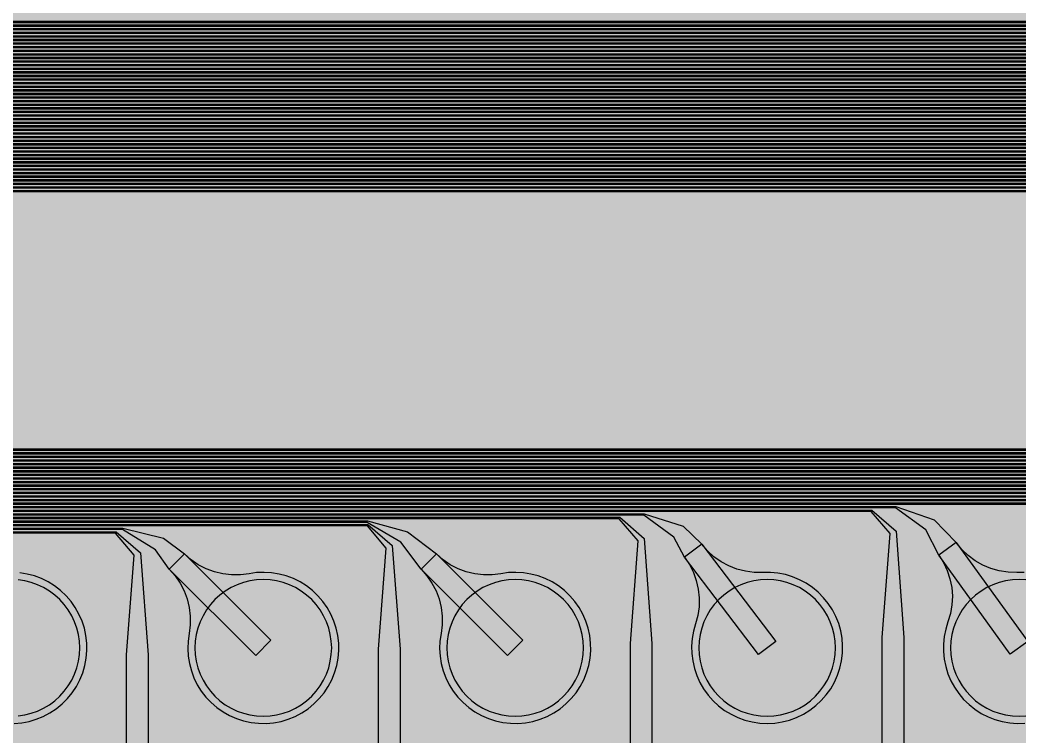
# Model space of a CAD drawing. Header units: metres. Extents: x -7240 to 10960, y -29667 to 1823.
# Drawn here: x -4015 to -2627, y -20165 to -19170 of the extents above; entities that cross this region are included whole.
import ezdxf

# ---------------------------------------------------------------- set-up
doc = ezdxf.new("R2010")
doc.units = ezdxf.units.M
for name, color, linetype in [('Metal1', 4, 'CONTINUOUS'), ('Polyimide', 7, 'CONTINUOUS'), ('Polyimide_Negative', 5, 'CONTINUOUS')]:
    doc.layers.add(name, color=color, linetype=linetype)

msp = doc.modelspace()

# ---------------------------------------------------------------- hatches: boundary and pattern name
at = {"layer": 'Polyimide'}
msp.add_hatch(color=7, dxfattribs=at).paths.add_polyline_path([(4088.5, -11806.9), (4098.7, -11851.2), (4115.6, -11893.5), (4138.6, -11932.7), (4167.4, -11968), (4201.1, -11998.5), (4239, -12023.6), (4280.3, -12042.7), (4349.2, -12073.7), (4413.2, -12113.8), (4471.3, -12162), (4522.3, -12217.7), (4565.4, -12279.7), (4599.7, -12346.9), (4624.7, -12418.2), (4639.9, -12492.2), (4645, -12567.5), (4639.9, -12642.8), (4624.7, -12716.8), (4599.7, -12788.1), (4565.4, -12855.3), (4522.3, -12917.3), (4471.3, -12973), (4413.2, -13021.2), (4349.2, -13061.3), (4280.3, -13092.3), (4239, -13111.4), (4201.1, -13136.5), (4167.4, -13167), (4138.6, -13202.3), (4115.6, -13241.5), (4098.7, -13283.8), (4088.5, -13328.1), (4085, -13373.5), (4085, -13567.5), (4099.4, -13861.6), (4142.6, -14152.8), (4214.2, -14438.4), (4313.4, -14715.5), (4439.2, -14981.7), (4590.6, -15234.2), (4766, -15470.7), (4963.7, -15688.8), (5181.8, -15886.5), (5418.3, -16061.9), (5670.8, -16213.3), (5936.9, -16339.1), (6214.1, -16438.3), (6499.7, -16509.9), (6790.9, -16553.1), (7085, -16567.5), (9960.4, -16567.5), (10038.8, -16571.4), (10116.4, -16582.9), (10192.6, -16601.9), (10266.5, -16628.4), (10337.5, -16662), (10404.8, -16702.3), (10467.9, -16749.1), (10526.1, -16801.8), (10578.8, -16860), (10625.6, -16923), (10665.9, -16990.4), (10699.5, -17061.4), (10725.9, -17135.3), (10745, -17211.4), (10756.5, -17289.1), (10760.4, -17367.5), (10760.4, -21957.3), (10721.6, -22012.9), (10686, -22070.6), (10653.6, -22130.1), (10624.5, -22191.4), (10598.9, -22254.2), (10576.8, -22318.2), (10558.3, -22383.5), (10543.4, -22449.6), (10532.2, -22516.5), (10524.7, -22583.8), (10521, -22651.5), (10521, -22719.3), (10524.7, -22787), (10532.2, -22854.4), (10543.4, -22921.2), (10558.3, -22987.4), (10576.8, -23052.6), (10598.9, -23116.7), (10624.5, -23179.5), (10653.6, -23240.7), (10686, -23300.3), (10721.6, -23357.9), (10760.4, -23413.5), (10760.4, -28667.5), (10756.5, -28745.9), (10745, -28823.6), (10725.9, -28899.7), (10699.5, -28973.6), (10665.9, -29044.6), (10625.6, -29112), (10578.8, -29175), (10526.1, -29233.2), (10467.9, -29285.9), (10404.8, -29332.7), (10337.5, -29373), (10266.5, -29406.6), (10192.6, -29433.1), (10116.4, -29452.1), (10038.8, -29463.6), (9960.4, -29467.5), (-6239.6, -29467.5), (-6318, -29463.6), (-6395.7, -29452.1), (-6471.9, -29433.1), (-6545.8, -29406.6), (-6616.7, -29373), (-6684.1, -29332.7), (-6747.1, -29285.9), (-6805.3, -29233.2), (-6858, -29175), (-6904.8, -29112), (-6945.2, -29044.6), (-6978.7, -28973.6), (-7005.2, -28899.7), (-7024.3, -28823.6), (-7035.8, -28745.9), (-7039.6, -28667.5), (-7039.6, -23426.3), (-6999.4, -23370.1), (-6962.3, -23311.6), (-6928.7, -23251.2), (-6898.5, -23189), (-6871.8, -23125.1), (-6848.8, -23059.9), (-6829.5, -22993.4), (-6814, -22926), (-6802.4, -22857.8), (-6794.6, -22789.1), (-6790.7, -22720), (-6790.7, -22650.8), (-6794.6, -22581.8), (-6802.4, -22513), (-6814, -22444.8), (-6829.5, -22377.4), (-6848.8, -22311), (-6871.8, -22245.7), (-6898.5, -22181.9), (-6928.7, -22119.7), (-6962.3, -22059.2), (-6999.4, -22000.8), (-7039.6, -21944.5), (-7039.6, -17367.5), (-7035.8, -17289.1), (-7024.3, -17211.4), (-7005.2, -17135.3), (-6978.7, -17061.4), (-6945.2, -16990.4), (-6904.8, -16923), (-6858, -16860), (-6805.3, -16801.8), (-6747.1, -16749.1), (-6684.1, -16702.3), (-6616.7, -16662), (-6545.8, -16628.4), (-6471.9, -16601.9), (-6395.7, -16582.9), (-6318, -16571.4), (-6239.6, -16567.5), (-3334, -16567.5), (-3039.9, -16553.1), (-2748.7, -16509.9), (-2463.1, -16438.3), (-2185.9, -16339.1), (-1919.8, -16213.3), (-1667.3, -16061.9), (-1430.8, -15886.5), (-1212.7, -15688.8), (-1015, -15470.7), (-839.6, -15234.2), (-688.2, -14981.7), (-562.4, -14715.5), (-463.2, -14438.4), (-391.6, -14152.8), (-348.4, -13861.6), (-334, -13567.5), (-334, -13373.5), (-337.5, -13328.1), (-347.7, -13283.8), (-364.6, -13241.5), (-387.6, -13202.3), (-416.4, -13167), (-450.1, -13136.5), (-488, -13111.4), (-529.3, -13092.3), (-529.3, -13092.3), (-598.2, -13061.3), (-662.2, -13021.2), (-720.3, -12973), (-771.3, -12917.3), (-814.4, -12855.3), (-848.7, -12788.1), (-873.7, -12716.8), (-888.9, -12642.8), (-894, -12567.5), (-888.9, -12492.2), (-873.7, -12418.2), (-848.7, -12346.9), (-814.4, -12279.7), (-771.3, -12217.7), (-720.3, -12162), (-662.2, -12113.8), (-598.2, -12073.7), (-529.3, -12042.7), (-488, -12023.6), (-450.1, -11998.5), (-416.4, -11968), (-387.6, -11932.7), (-364.6, -11893.5), (-347.7, -11851.2), (-337.5, -11806.9), (-334, -11761.5), (-334, -11074.3), (-337.5, -11028.9), (-347.7, -10984.6), (-364.6, -10942.4), (-387.6, -10903.1), (-416.4, -10867.8), (-450.1, -10837.3), (-488, -10812.2), (-529.3, -10793.2), (-529.3, -10793.2), (-598.2, -10762.1), (-662.2, -10722.1), (-720.3, -10673.8), (-771.3, -10618.1), (-814.4, -10556.1), (-848.7, -10488.9), (-873.7, -10417.6), (-888.9, -10343.7), (-894, -10268.3), (-888.9, -10193), (-873.7, -10119), (-848.7, -10047.8), (-814.4, -9980.5), (-771.3, -9918.5), (-720.3, -9862.9), (-662.2, -9814.6), (-598.2, -9774.6), (-529.3, -9743.5), (-488, -9724.5), (-450.1, -9699.4), (-416.4, -9668.8), (-387.6, -9633.5), (-364.6, -9594.3), (-347.7, -9552), (-337.5, -9507.7), (-334, -9462.4), (-334, -8775.1), (-337.5, -8729.8), (-347.7, -8685.5), (-364.6, -8643.2), (-387.6, -8604), (-416.4, -8568.7), (-450.1, -8538.1), (-488, -8513), (-529.3, -8494), (-529.3, -8494), (-598.2, -8462.9), (-662.2, -8422.9), (-720.3, -8374.6), (-771.3, -8319), (-814.4, -8257), (-848.7, -8189.7), (-873.7, -8118.5), (-888.9, -8044.5), (-894, -7969.2), (-888.9, -7893.8), (-873.7, -7819.9), (-848.7, -7748.6), (-814.4, -7681.4), (-771.3, -7619.4), (-720.3, -7563.7), (-662.2, -7515.4), (-598.2, -7475.4), (-529.3, -7444.3), (-529.3, -7444.3), (-488, -7425.3), (-450.1, -7400.2), (-416.4, -7369.7), (-387.6, -7334.4), (-364.6, -7295.1), (-347.7, -7252.9), (-337.5, -7208.6), (-334, -7163.2), (-334, -6476), (-337.5, -6430.6), (-347.7, -6386.3), (-364.6, -6344), (-387.6, -6304.8), (-416.4, -6269.5), (-450.1, -6239), (-488, -6213.9), (-529.3, -6194.8), (-529.3, -6194.8), (-598.2, -6163.8), (-662.2, -6123.7), (-720.3, -6075.5), (-771.3, -6019.8), (-814.4, -5957.8), (-848.7, -5890.6), (-873.7, -5819.3), (-888.9, -5745.3), (-894, -5670), (-888.9, -5594.7), (-873.7, -5520.7), (-848.7, -5449.4), (-814.4, -5382.2), (-771.3, -5320.2), (-720.3, -5264.5), (-662.2, -5216.3), (-598.2, -5176.2), (-529.3, -5145.2), (-529.3, -5145.2), (-488, -5126.1), (-450.1, -5101), (-416.4, -5070.5), (-387.6, -5035.2), (-364.6, -4996), (-347.7, -4953.7), (-337.5, -4909.4), (-334, -4864), (-334, 380), (-334, 1522.5), (-289, 1522.5), (-288.8, 1515.6), (-288.1, 1508.8), (-287, 1502), (-285.4, 1495.3), (-283.4, 1488.7), (-281, 1482.3), (-278.2, 1476.1), (-274.9, 1470), (-271.3, 1464.2), (-267.3, 1458.6), (-262.9, 1453.3), (-258.2, 1448.3), (-253.2, 1443.6), (-247.9, 1439.2), (-242.3, 1435.2), (-236.5, 1431.6), (-230.4, 1428.3), (-224.2, 1425.5), (-217.8, 1423.1), (-211.2, 1421.1), (-204.5, 1419.5), (-197.7, 1418.4), (-190.9, 1417.7), (-184, 1417.5), (-177.1, 1417.7), (-170.3, 1418.4), (-163.5, 1419.5), (-156.8, 1421.1), (-150.2, 1423.1), (-143.8, 1425.5), (-137.6, 1428.3), (-131.5, 1431.6), (-125.7, 1435.2), (-120.1, 1439.2), (-114.8, 1443.6), (-109.8, 1448.3), (-105.1, 1453.3), (-100.7, 1458.6), (-96.7, 1464.2), (-93.1, 1470), (-89.8, 1476.1), (-87, 1482.3), (-84.6, 1488.7), (-82.6, 1495.3), (-81, 1502), (-79.9, 1508.8), (-79.2, 1515.6), (-79, 1522.5), (1786, 1522.5), (3835, 1522.5), (3835.2, 1529), (3835.9, 1535.6), (3836.9, 1542), (3838.4, 1548.4), (3840.3, 1554.6), (3842.6, 1560.8), (3845.3, 1566.7), (3848.4, 1572.5), (3851.9, 1578.1), (3855.7, 1583.4), (3859.8, 1588.4), (3864.3, 1593.2), (3869.1, 1597.7), (3874.1, 1601.8), (3879.4, 1605.6), (3885, 1609.1), (3890.8, 1612.2), (3896.7, 1614.9), (3902.9, 1617.2), (3909.1, 1619.1), (3915.5, 1620.6), (3921.9, 1621.6), (3928.5, 1622.3), (3935, 1622.5), (3941.5, 1622.3), (3948.1, 1621.6), (3954.5, 1620.6), (3960.9, 1619.1), (3967.1, 1617.2), (3973.3, 1614.9), (3979.2, 1612.2), (3985, 1609.1), (3990.6, 1605.6), (3995.9, 1601.8), (4000.9, 1597.7), (4005.7, 1593.2), (4010.2, 1588.4), (4014.3, 1583.4), (4018.1, 1578.1), (4021.6, 1572.5), (4024.7, 1566.7), (4027.4, 1560.8), (4029.7, 1554.6), (4031.6, 1548.4), (4033.1, 1542), (4034.1, 1535.6), (4034.8, 1529), (4035, 1522.5), (4085, 1522.5), (4085, 380), (4085, 330), (4085, -4864), (4088.5, -4909.4), (4098.7, -4953.7), (4115.6, -4996), (4138.6, -5035.2), (4167.4, -5070.5), (4201.1, -5101), (4239, -5126.1), (4280.3, -5145.2), (4280.3, -5145.2), (4349.2, -5176.2), (4413.2, -5216.3), (4471.3, -5264.5), (4522.3, -5320.2), (4565.4, -5382.2), (4599.7, -5449.4), (4624.7, -5520.7), (4639.9, -5594.7), (4645, -5670), (4639.9, -5745.3), (4624.7, -5819.3), (4599.7, -5890.6), (4565.4, -5957.8), (4522.3, -6019.8), (4471.3, -6075.5), (4413.2, -6123.7), (4349.2, -6163.8), (4280.3, -6194.8), (4239, -6213.9), (4201.1, -6239), (4167.4, -6269.5), (4138.6, -6304.8), (4115.6, -6344), (4098.7, -6386.3), (4088.5, -6430.6), (4085, -6476), (4085, -11761.5), (4088.5, -11806.9)])

# ---------------------------------------------------------------- linework, layer by layer
at = {"layer": 'Metal1'}
for points in [[(898.9, -18191.7), (898.9, -19377.9), (868.3, -19408.5), (-6037.5, -19408.5), (-6068.1, -19377.9), (-6068.1, -16796.6)], [(-6066.1, -16797.4), (-6066.1, -19377.1), (-6036.7, -19406.5), (867.5, -19406.5), (896.9, -19377.1), (896.9, -18191.7)], [(893.9, -18191.7), (893.9, -19372.9), (863.3, -19403.5), (-6032.5, -19403.5), (-6063.1, -19372.9), (-6063.1, -16801.6)], [(-6061.1, -16802.4), (-6061.1, -19372.1), (-6031.7, -19401.5), (862.5, -19401.5), (891.9, -19372.1), (891.9, -18191.7)], [(888.9, -18191.7), (888.9, -19367.9), (858.3, -19398.5), (-6027.5, -19398.5), (-6058.1, -19367.9), (-6058.1, -16806.6)], [(-6056.1, -16807.4), (-6056.1, -19367.1), (-6026.7, -19396.5), (857.5, -19396.5), (886.9, -19367.1), (886.9, -18191.7)], [(883.9, -18191.7), (883.9, -19362.9), (853.3, -19393.5), (-6022.5, -19393.5), (-6053.1, -19362.9), (-6053.1, -16811.6)], [(-6051.1, -16812.4), (-6051.1, -19362.1), (-6021.7, -19391.5), (852.5, -19391.5), (881.9, -19362.1), (881.9, -18191.7)], [(878.9, -18191.7), (878.9, -19357.9), (848.3, -19388.5), (-6017.5, -19388.5), (-6048.1, -19357.9), (-6048.1, -16816.6)], [(-6046.1, -16817.4), (-6046.1, -19357.1), (-6016.7, -19386.5), (847.5, -19386.5), (876.9, -19357.1), (876.9, -18191.7)], [(873.9, -18191.7), (873.9, -19352.9), (843.3, -19383.5), (-6012.5, -19383.5), (-6043.1, -19352.9), (-6043.1, -16821.6)], [(-6041.1, -16822.4), (-6041.1, -19352.1), (-6011.7, -19381.5), (842.5, -19381.5), (871.9, -19352.1), (871.9, -18191.7)], [(868.9, -18191.7), (868.9, -19347.9), (838.3, -19378.5), (-6007.5, -19378.5), (-6038.1, -19347.9), (-6038.1, -16826.6)], [(-6036.1, -16827.4), (-6036.1, -19347.1), (-6006.7, -19376.5), (837.5, -19376.5), (866.9, -19347.1), (866.9, -18191.7)], [(863.9, -18191.7), (863.9, -19342.9), (833.3, -19373.5), (-6002.5, -19373.5), (-6033.1, -19342.9), (-6033.1, -16831.6)], [(-6031.1, -16832.4), (-6031.1, -19342.1), (-6001.7, -19371.5), (832.5, -19371.5), (861.9, -19342.1), (861.9, -18191.7)], [(858.9, -18191.7), (858.9, -19337.9), (828.3, -19368.5), (-5997.5, -19368.5), (-6028.1, -19337.9), (-6028.1, -16836.6)], [(-6026.1, -16837.4), (-6026.1, -19337.1), (-5996.7, -19366.5), (827.5, -19366.5), (856.9, -19337.1), (856.9, -18191.7)], [(853.9, -18191.7), (853.9, -19332.9), (823.3, -19363.5), (-5992.5, -19363.5), (-6023.1, -19332.9), (-6023.1, -16841.6)], [(-6021.1, -16842.4), (-6021.1, -19332.1), (-5991.7, -19361.5), (822.5, -19361.5), (851.9, -19332.1), (851.9, -18191.7)], [(848.9, -18191.7), (848.9, -19327.9), (818.3, -19358.5), (-5987.5, -19358.5), (-6018.1, -19327.9), (-6018.1, -16846.6)], [(-6016.1, -16847.4), (-6016.1, -19327.1), (-5986.7, -19356.5), (817.5, -19356.5), (846.9, -19327.1), (846.9, -18191.7)], [(843.9, -18191.7), (843.9, -19322.9), (813.3, -19353.5), (-5982.5, -19353.5), (-6013.1, -19322.9), (-6013.1, -16851.6)], [(-6011.1, -16852.4), (-6011.1, -19322.1), (-5981.7, -19351.5), (812.5, -19351.5), (841.9, -19322.1), (841.9, -18191.7)], [(838.9, -18191.7), (838.9, -19317.9), (808.3, -19348.5), (-5977.5, -19348.5), (-6008.1, -19317.9), (-6008.1, -16856.6)], [(-6006.1, -16857.4), (-6006.1, -19317.1), (-5976.7, -19346.5), (807.5, -19346.5), (836.9, -19317.1), (836.9, -18191.7)], [(833.9, -18191.7), (833.9, -19312.9), (803.3, -19343.5), (-5972.5, -19343.5), (-6003.1, -19312.9), (-6003.1, -16861.6)], [(-6001.1, -16862.4), (-6001.1, -19312.1), (-5971.7, -19341.5), (802.5, -19341.5), (831.9, -19312.1), (831.9, -18191.7)], [(828.9, -18191.7), (828.9, -19307.9), (798.3, -19338.5), (-5967.5, -19338.5), (-5998.1, -19307.9), (-5998.1, -16866.6)], [(-5996.1, -16867.4), (-5996.1, -19307.1), (-5966.7, -19336.5), (797.5, -19336.5), (826.9, -19307.1), (826.9, -18191.7)], [(823.9, -18191.7), (823.9, -19302.9), (793.3, -19333.5), (-5962.5, -19333.5), (-5993.1, -19302.9), (-5993.1, -16871.6)], [(-5991.1, -16872.4), (-5991.1, -19302.1), (-5961.7, -19331.5), (792.5, -19331.5), (821.9, -19302.1), (821.9, -18191.7)], [(818.9, -18191.7), (818.9, -19297.9), (788.3, -19328.5), (-5957.5, -19328.5), (-5988.1, -19297.9), (-5988.1, -16876.6)], [(-5986.1, -16877.4), (-5986.1, -19297.1), (-5956.7, -19326.5), (787.5, -19326.5), (816.9, -19297.1), (816.9, -18191.7)], [(813.9, -18191.7), (813.9, -19292.9), (783.3, -19323.5), (-5952.5, -19323.5), (-5983.1, -19292.9), (-5983.1, -16881.6)], [(-5981.1, -16882.4), (-5981.1, -19292.1), (-5951.7, -19321.5), (782.5, -19321.5), (811.9, -19292.1), (811.9, -18191.7)], [(808.9, -18191.7), (808.9, -19287.9), (778.3, -19318.5), (-5947.5, -19318.5), (-5978.1, -19287.9), (-5978.1, -16886.6)], [(-5976.1, -16887.4), (-5976.1, -19287.1), (-5946.7, -19316.5), (777.5, -19316.5), (806.9, -19287.1), (806.9, -18191.7)], [(803.9, -18191.7), (803.9, -19282.9), (773.3, -19313.5), (-5942.5, -19313.5), (-5973.1, -19282.9), (-5973.1, -16891.6)], [(-5971.1, -16892.4), (-5971.1, -19282.1), (-5941.7, -19311.5), (772.5, -19311.5), (801.9, -19282.1), (801.9, -18191.7)], [(798.9, -18191.7), (798.9, -19277.9), (768.3, -19308.5), (-5937.5, -19308.5), (-5968.1, -19277.9), (-5968.1, -16896.6)], [(-5966.1, -16897.4), (-5966.1, -19277.1), (-5936.7, -19306.5), (767.5, -19306.5), (796.9, -19277.1), (796.9, -18191.7)], [(793.9, -18191.7), (793.9, -19272.9), (763.3, -19303.5), (-5932.5, -19303.5), (-5963.1, -19272.9), (-5963.1, -16901.6)], [(-5961.1, -16902.4), (-5961.1, -19272.1), (-5931.7, -19301.5), (762.5, -19301.5), (791.9, -19272.1), (791.9, -18191.7)], [(788.9, -18191.7), (788.9, -19267.9), (758.3, -19298.5), (-5927.5, -19298.5), (-5958.1, -19267.9), (-5958.1, -16906.6)], [(-5956.1, -16907.4), (-5956.1, -19267.1), (-5926.7, -19296.5), (757.5, -19296.5), (786.9, -19267.1), (786.9, -18191.7)], [(783.9, -18191.7), (783.9, -19262.9), (753.3, -19293.5), (-5922.5, -19293.5), (-5953.1, -19262.9), (-5953.1, -16911.6)], [(-5951.1, -16912.4), (-5951.1, -19262.1), (-5921.7, -19291.5), (752.5, -19291.5), (781.9, -19262.1), (781.9, -18191.7)], [(778.9, -18191.7), (778.9, -19257.9), (748.3, -19288.5), (-5917.5, -19288.5), (-5948.1, -19257.9), (-5948.1, -16916.6)], [(-5946.1, -16917.4), (-5946.1, -19257.1), (-5916.7, -19286.5), (747.5, -19286.5), (776.9, -19257.1), (776.9, -18191.7)], [(773.9, -18191.7), (773.9, -19252.9), (743.3, -19283.5), (-5912.5, -19283.5), (-5943.1, -19252.9), (-5943.1, -16921.6)], [(-5941.1, -16922.4), (-5941.1, -19252.1), (-5911.7, -19281.5), (742.5, -19281.5), (771.9, -19252.1), (771.9, -18191.7)], [(768.9, -18191.7), (768.9, -19247.9), (738.3, -19278.5), (-5907.5, -19278.5), (-5938.1, -19247.9), (-5938.1, -16926.6)], [(-5936.1, -16927.4), (-5936.1, -19247.1), (-5906.7, -19276.5), (737.5, -19276.5), (766.9, -19247.1), (766.9, -18191.7)], [(763.9, -18191.7), (763.9, -19242.9), (733.3, -19273.5), (-5902.5, -19273.5), (-5933.1, -19242.9), (-5933.1, -16931.6)], [(-5931.1, -16932.4), (-5931.1, -19242.1), (-5901.7, -19271.5), (732.5, -19271.5), (761.9, -19242.1), (761.9, -18191.7)], [(758.9, -18191.7), (758.9, -19237.9), (728.3, -19268.5), (-5897.5, -19268.5), (-5928.1, -19237.9), (-5928.1, -16936.6)], [(-5926.1, -16937.4), (-5926.1, -19237.1), (-5896.7, -19266.5), (727.5, -19266.5), (756.9, -19237.1), (756.9, -18191.7)], [(753.9, -18191.7), (753.9, -19232.9), (723.3, -19263.5), (-5892.5, -19263.5), (-5923.1, -19232.9), (-5923.1, -16941.6)], [(-5921.1, -16942.4), (-5921.1, -19232.1), (-5891.7, -19261.5), (722.5, -19261.5), (751.9, -19232.1), (751.9, -18191.7)], [(748.9, -18191.7), (748.9, -19227.9), (718.3, -19258.5), (-5887.5, -19258.5), (-5918.1, -19227.9), (-5918.1, -16946.6)], [(-5916.1, -16947.4), (-5916.1, -19227.1), (-5886.7, -19256.5), (717.5, -19256.5), (746.9, -19227.1), (746.9, -18191.7)], [(743.9, -18191.7), (743.9, -19222.9), (713.3, -19253.5), (-5882.5, -19253.5), (-5913.1, -19222.9), (-5913.1, -16951.6)], [(-5911.1, -16952.4), (-5911.1, -19222.1), (-5881.7, -19251.5), (712.5, -19251.5), (741.9, -19222.1), (741.9, -18191.7)], [(738.9, -18191.7), (738.9, -19217.9), (708.3, -19248.5), (-5877.5, -19248.5), (-5908.1, -19217.9), (-5908.1, -17921.6)], [(-5906.1, -17922.4), (-5906.1, -19217.1), (-5876.7, -19246.5), (707.5, -19246.5), (736.9, -19217.1), (736.9, -18191.7)], [(733.9, -18191.7), (733.9, -19212.9), (703.3, -19243.5), (-5872.5, -19243.5), (-5903.1, -19212.9), (-5903.1, -17926.6)], [(-5901.1, -17927.4), (-5901.1, -19212.1), (-5871.7, -19241.5), (702.5, -19241.5), (731.9, -19212.1), (731.9, -18191.7)], [(728.9, -18191.7), (728.9, -19207.9), (698.3, -19238.5), (-5867.5, -19238.5), (-5898.1, -19207.9), (-5898.1, -17931.6)], [(-5896.1, -17932.4), (-5896.1, -19207.1), (-5866.7, -19236.5), (697.5, -19236.5), (726.9, -19207.1), (726.9, -18191.7)], [(723.9, -18191.7), (723.9, -19202.9), (693.3, -19233.5), (-5862.5, -19233.5), (-5893.1, -19202.9), (-5893.1, -17936.6)], [(-5891.1, -17937.4), (-5891.1, -19202.1), (-5861.7, -19231.5), (692.5, -19231.5), (721.9, -19202.1), (721.9, -18191.7)], [(718.9, -18191.7), (718.9, -19197.9), (688.3, -19228.5), (-5857.5, -19228.5), (-5888.1, -19197.9), (-5888.1, -17941.6)], [(-5886.1, -17942.4), (-5886.1, -19197.1), (-5856.7, -19226.5), (687.5, -19226.5), (716.9, -19197.1), (716.9, -18191.7)], [(713.9, -18191.7), (713.9, -19192.9), (683.3, -19223.5), (-5852.5, -19223.5), (-5883.1, -19192.9), (-5883.1, -17946.6)], [(-5881.1, -17947.4), (-5881.1, -19192.1), (-5851.7, -19221.5), (682.5, -19221.5), (711.9, -19192.1), (711.9, -18191.7)], [(708.9, -18191.7), (708.9, -19187.9), (678.3, -19218.5), (-5847.5, -19218.5), (-5878.1, -19187.9), (-5878.1, -17951.6)], [(-5876.1, -17952.4), (-5876.1, -19187.1), (-5846.7, -19216.5), (677.5, -19216.5), (706.9, -19187.1), (706.9, -18191.7)], [(703.9, -18191.7), (703.9, -19182.9), (673.3, -19213.5), (-5842.5, -19213.5), (-5873.1, -19182.9), (-5873.1, -17956.6)], [(-5871.1, -17957.4), (-5871.1, -19182.1), (-5841.7, -19211.5), (672.5, -19211.5), (701.9, -19182.1), (701.9, -18191.7)], [(698.9, -18191.7), (698.9, -19177.9), (668.3, -19208.5), (-5837.5, -19208.5), (-5868.1, -19177.9), (-5868.1, -17961.6)], [(-5866.1, -17962.4), (-5866.1, -19177.1), (-5836.7, -19206.5), (667.5, -19206.5), (696.9, -19177.1), (696.9, -18191.7)], [(693.9, -18191.7), (693.9, -19172.9), (663.3, -19203.5), (-5832.5, -19203.5), (-5863.1, -19172.9), (-5863.1, -17966.6)], [(-5861.1, -17967.4), (-5861.1, -19172.1), (-5831.7, -19201.5), (662.5, -19201.5), (691.9, -19172.1), (691.9, -18191.7)], [(1218.9, -18191.7), (1218.9, -22377.9), (1188.3, -22408.5), (-6037.5, -22408.5), (-6068.1, -22377.9), (-6068.1, -19796.6), (-6037.5, -19766), (1.9, -19766), (49.5, -19789.8), (108.8, -19884.6), (186.2, -20035.7), (159.5, -20049.3), (82.1, -19898.3), (41.2, -19797.5), (1.4, -19768), (-6036.7, -19768), (-6066.1, -19797.4), (-6066.1, -22377.1), (-6036.7, -22406.5), (1187.5, -22406.5), (1216.9, -22377.1), (1216.9, -18191.7)], [(1213.9, -18191.7), (1213.9, -22372.9), (1183.3, -22403.5), (-6032.5, -22403.5), (-6063.1, -22372.9), (-6063.1, -19801.6), (-6032.5, -19771), (-31.7, -19771), (1.8, -19800.4), (12.9, -19964.2), (12.9, -20782.5), (-17.1, -20782.5), (-17.1, -19964.2), (-6, -19803.6), (-32.5, -19773), (-6031.7, -19773), (-6061.1, -19802.4), (-6061.1, -22372.1), (-6031.7, -22401.5), (1182.5, -22401.5), (1211.9, -22372.1), (1211.9, -18191.7)], [(1208.9, -18191.7), (1208.9, -22367.9), (1178.3, -22398.5), (-6027.5, -22398.5), (-6058.1, -22367.9), (-6058.1, -19806.6), (-6027.5, -19776), (-348.1, -19776), (-299.9, -19799.4), (-243.6, -19885.6), (-163.9, -20035.5), (-190.4, -20049.5), (-270.1, -19899.7), (-308.6, -19807.6), (-348.6, -19778), (-6026.7, -19778), (-6056.1, -19807.4), (-6056.1, -22367.1), (-6026.7, -22396.5), (1177.5, -22396.5), (1206.9, -22367.1), (1206.9, -18191.7)], [(1203.9, -18191.7), (1203.9, -22362.9), (1173.3, -22393.5), (-6022.5, -22393.5), (-6053.1, -22362.9), (-6053.1, -19811.6), (-6022.5, -19781), (-381.7, -19781), (-348.2, -19810.4), (-337.1, -19972.2), (-337.1, -20782.5), (-367.1, -20782.5), (-367.1, -19972.2), (-356.1, -19813.6), (-382.5, -19783), (-6021.7, -19783), (-6051.1, -19812.4), (-6051.1, -22362.1), (-6021.7, -22391.5), (1172.5, -22391.5), (1201.9, -22362.1), (1201.9, -18191.7)], [(1198.9, -18191.7), (1198.9, -22357.9), (1168.3, -22388.5), (-6017.5, -22388.5), (-6048.1, -22357.9), (-6048.1, -19816.6), (-6017.5, -19786), (-698.1, -19786), (-649.3, -19808.9), (-596.1, -19886.7), (-514, -20035.2), (-540.3, -20049.8), (-622.3, -19901.2), (-658.3, -19817.6), (-698.6, -19788), (-6016.7, -19788), (-6046.1, -19817.4), (-6046.1, -22357.1), (-6016.7, -22386.5), (1167.5, -22386.5), (1196.9, -22357.1), (1196.9, -18191.7)], [(1193.9, -18191.7), (1193.9, -22352.9), (1163.3, -22383.5), (-6012.5, -22383.5), (-6043.1, -22352.9), (-6043.1, -19821.6), (-6012.5, -19791), (-731.7, -19791), (-698.2, -19820.4), (-687.1, -19980.2), (-687.1, -20782.5), (-717.1, -20782.5), (-717.1, -19980.2), (-706.1, -19823.6), (-732.5, -19793), (-6011.7, -19793), (-6041.1, -19822.4), (-6041.1, -22352.1), (-6011.7, -22381.5), (1162.5, -22381.5), (1191.9, -22352.1), (1191.9, -18191.7)], [(1188.9, -18191.7), (1188.9, -22347.9), (1158.3, -22378.5), (-6007.5, -22378.5), (-6038.1, -22347.9), (-6038.1, -19826.6), (-6007.5, -19796), (-1048.1, -19796), (-998.7, -19818.3), (-948.7, -19887.9), (-864.1, -20035), (-890.1, -20050), (-974.7, -19902.9), (-1008, -19827.7), (-1048.6, -19798), (-6006.7, -19798), (-6036.1, -19827.4), (-6036.1, -22347.1), (-6006.7, -22376.5), (1157.5, -22376.5), (1186.9, -22347.1), (1186.9, -18191.7)], [(1183.9, -18191.7), (1183.9, -22342.9), (1153.3, -22373.5), (-6002.5, -22373.5), (-6033.1, -22342.9), (-6033.1, -19831.6), (-6002.5, -19801), (-1081.7, -19801), (-1048.1, -19830.3), (-1037.1, -19988.2), (-1037.1, -20782.5), (-1067.1, -20782.5), (-1067.1, -19988.2), (-1056.1, -19833.7), (-1082.5, -19803), (-6001.7, -19803), (-6031.1, -19832.4), (-6031.1, -22342.1), (-6001.7, -22371.5), (1152.5, -22371.5), (1181.9, -22342.1), (1181.9, -18191.7)], [(1178.9, -18191.7), (1178.9, -22337.9), (1148.3, -22368.5), (-5997.5, -22368.5), (-6028.1, -22337.9), (-6028.1, -19836.6), (-5997.5, -19806), (-1398.1, -19806), (-1348, -19827.7), (-1301.5, -19889.2), (-1214.3, -20034.8), (-1240, -20050.2), (-1327.3, -19904.7), (-1357.8, -19837.7), (-1398.6, -19808), (-5996.7, -19808), (-6026.1, -19837.4), (-6026.1, -22337.1), (-5996.7, -22366.5), (1147.5, -22366.5), (1176.9, -22337.1), (1176.9, -18191.7)], [(1173.9, -18191.7), (1173.9, -22332.9), (1143.3, -22363.5), (-5992.5, -22363.5), (-6023.1, -22332.9), (-6023.1, -19841.6), (-5992.5, -19811), (-1431.7, -19811), (-1398.1, -19840.3), (-1387.1, -19996.2), (-1387.1, -20782.5), (-1417.1, -20782.5), (-1417.1, -19996.2), (-1406.1, -19843.7), (-1432.5, -19813), (-5991.7, -19813), (-6021.1, -19842.4), (-6021.1, -22332.1), (-5991.7, -22361.5), (1142.5, -22361.5), (1171.9, -22332.1), (1171.9, -18191.7)], [(1168.9, -18191.7), (1168.9, -22327.9), (1138.3, -22358.5), (-5987.5, -22358.5), (-6018.1, -22327.9), (-6018.1, -19846.6), (-5987.5, -19816), (-1748.1, -19816), (-1697.3, -19837), (-1654.5, -19890.7), (-1564.4, -20034.5), (-1589.8, -20050.5), (-1679.9, -19906.6), (-1707.5, -19847.8), (-1748.6, -19818), (-5986.7, -19818), (-6016.1, -19847.4), (-6016.1, -22327.1), (-5986.7, -22356.5), (1137.5, -22356.5), (1166.9, -22327.1), (1166.9, -18191.7)], [(1163.9, -18191.7), (1163.9, -22322.9), (1133.3, -22353.5), (-5982.5, -22353.5), (-6013.1, -22322.9), (-6013.1, -19851.6), (-5982.5, -19821), (-1781.7, -19821), (-1748.1, -19850.3), (-1737.1, -20004.2), (-1737.1, -20782.5), (-1767.1, -20782.5), (-1767.1, -20004.2), (-1756.2, -19853.7), (-1782.5, -19823), (-5981.7, -19823), (-6011.1, -19852.4), (-6011.1, -22322.1), (-5981.7, -22351.5), (1132.5, -22351.5), (1161.9, -22322.1), (1161.9, -18191.7)], [(1158.9, -18191.7), (1158.9, -22317.9), (1128.3, -22348.5), (-5977.5, -22348.5), (-6008.1, -22317.9), (-6008.1, -19856.6), (-5977.5, -19826), (-2098.1, -19826), (-2046.5, -19846.3), (-2007.6, -19892.3), (-1914.6, -20034.3), (-1939.7, -20050.7), (-2032.7, -19908.8), (-2057.3, -19857.9), (-2098.6, -19828), (-5976.7, -19828), (-6006.1, -19857.4), (-6006.1, -22317.1), (-5976.7, -22346.5), (1127.5, -22346.5), (1156.9, -22317.1), (1156.9, -18191.7)], [(1153.9, -18191.7), (1153.9, -22312.9), (1123.3, -22343.5), (-5972.5, -22343.5), (-6003.1, -22312.9), (-6003.1, -19861.6), (-5972.5, -19831), (-2131.7, -19831), (-2098, -19860.3), (-2087.1, -20012.2), (-2087.1, -20782.5), (-2117.1, -20782.5), (-2117.1, -20012.2), (-2106.2, -19863.7), (-2132.5, -19833), (-5971.7, -19833), (-6001.1, -19862.4), (-6001.1, -22312.1), (-5971.7, -22341.5), (1122.5, -22341.5), (1151.9, -22312.1), (1151.9, -18191.7)], [(1148.9, -18191.7), (1148.9, -22307.9), (1118.3, -22338.5), (-5967.5, -22338.5), (-5998.1, -22307.9), (-5998.1, -19866.6), (-5967.5, -19836), (-2448.1, -19836), (-2395.7, -19855.4), (-2360.9, -19894.1), (-2264.8, -20034), (-2289.5, -20051), (-2385.6, -19911.1), (-2407, -19868.1), (-2448.6, -19838), (-5966.7, -19838), (-5996.1, -19867.4), (-5996.1, -22307.1), (-5966.7, -22336.5), (1117.5, -22336.5), (1146.9, -22307.1), (1146.9, -18191.7)], [(1143.9, -18191.7), (1143.9, -22302.9), (1113.3, -22333.5), (-5962.5, -22333.5), (-5993.1, -22302.9), (-5993.1, -19871.6), (-5962.5, -19841), (-2481.7, -19841), (-2448, -19870.3), (-2437.1, -20020.2), (-2437.1, -20782.5), (-2467.1, -20782.5), (-2467.1, -20020.2), (-2456.2, -19873.7), (-2482.5, -19843), (-5961.7, -19843), (-5991.1, -19872.4), (-5991.1, -22302.1), (-5961.7, -22331.5), (1112.5, -22331.5), (1141.9, -22302.1), (1141.9, -18191.7)], [(1138.9, -18191.7), (1138.9, -22297.9), (1108.3, -22328.5), (-5957.5, -22328.5), (-5988.1, -22297.9), (-5988.1, -19876.6), (-5957.5, -19846), (-2798.1, -19846), (-2744.8, -19864.4), (-2714.3, -19896.1), (-2615, -20033.7), (-2639.3, -20051.3), (-2738.7, -19913.7), (-2756.7, -19878.3), (-2798.6, -19848), (-5956.7, -19848), (-5986.1, -19877.4), (-5986.1, -22297.1), (-5956.7, -22326.5), (1107.5, -22326.5), (1136.9, -22297.1), (1136.9, -18191.7)], [(1133.9, -18191.7), (1133.9, -22292.9), (1103.3, -22323.5), (-5952.5, -22323.5), (-5983.1, -22292.9), (-5983.1, -19881.6), (-5952.5, -19851), (-2831.7, -19851), (-2798, -19880.3), (-2787.1, -20028.2), (-2787.1, -20782.5), (-2817.1, -20782.5), (-2817.1, -20028.2), (-2806.3, -19883.7), (-2832.5, -19853), (-5951.7, -19853), (-5981.1, -19882.4), (-5981.1, -22292.1), (-5951.7, -22321.5), (1102.5, -22321.5), (1131.9, -22292.1), (1131.9, -18191.7)], [(1128.9, -18191.7), (1128.9, -22287.9), (1098.3, -22318.5), (-5947.5, -22318.5), (-5978.1, -22287.9), (-5978.1, -19886.6), (-5947.5, -19856), (-3148.1, -19856), (-3093.9, -19873.2), (-3068, -19898.4), (-2965.2, -20033.4), (-2989.1, -20051.6), (-3091.9, -19916.6), (-3106.5, -19888.5), (-3148.6, -19858), (-5946.7, -19858), (-5976.1, -19887.4), (-5976.1, -22287.1), (-5946.7, -22316.5), (1097.5, -22316.5), (1126.9, -22287.1), (1126.9, -18191.7)], [(1123.9, -18191.7), (1123.9, -22282.9), (1093.3, -22313.5), (-5942.5, -22313.5), (-5973.1, -22282.9), (-5973.1, -19891.6), (-5942.5, -19861), (-3181.7, -19861), (-3147.9, -19890.3), (-3137.1, -20036.2), (-3137.1, -20782.5), (-3167.1, -20782.5), (-3167.1, -20036.2), (-3156.3, -19893.7), (-3182.5, -19863), (-5941.7, -19863), (-5971.1, -19892.4), (-5971.1, -22282.1), (-5941.7, -22311.5), (1092.5, -22311.5), (1121.9, -22282.1), (1121.9, -18191.7)], [(1118.9, -18191.7), (1118.9, -22277.9), (1088.3, -22308.5), (-5937.5, -22308.5), (-5968.1, -22277.9), (-5968.1, -19896.6), (-5937.5, -19866), (-3532.4, -19866), (-3476.6, -19881), (-3436.5, -19911.9), (-3316.5, -20031.9), (-3337.7, -20053.1), (-3457.7, -19933.1), (-3486.2, -19895.4), (-3532.8, -19868), (-5936.7, -19868), (-5966.1, -19897.4), (-5966.1, -22277.1), (-5936.7, -22306.5), (1087.5, -22306.5), (1116.9, -22277.1), (1116.9, -18191.7)], [(1113.9, -18191.7), (1113.9, -22272.9), (1083.3, -22303.5), (-5932.5, -22303.5), (-5963.1, -22272.9), (-5963.1, -19901.6), (-5932.5, -19871), (-3531.7, -19871), (-3497.9, -19900.3), (-3487.1, -20044.2), (-3487.1, -20782.5), (-3517.1, -20782.5), (-3517.1, -20044.2), (-3506.3, -19903.7), (-3532.5, -19873), (-5931.7, -19873), (-5961.1, -19902.4), (-5961.1, -22272.1), (-5931.7, -22301.5), (1082.5, -22301.5), (1111.9, -22272.1), (1111.9, -18191.7)], [(1108.9, -18191.7), (1108.9, -22267.9), (1078.3, -22298.5), (-5927.5, -22298.5), (-5958.1, -22267.9), (-5958.1, -19906.6), (-5927.5, -19876), (-3872.4, -19876), (-3815.9, -19890), (-3786.5, -19911.9), (-3666.5, -20031.9), (-3687.7, -20053.1), (-3807.7, -19933.1), (-3826.9, -19906.4), (-3872.8, -19878), (-5926.7, -19878), (-5956.1, -19907.4), (-5956.1, -22267.1), (-5926.7, -22296.5), (1077.5, -22296.5), (1106.9, -22267.1), (1106.9, -18191.7)], [(1103.9, -18191.7), (1103.9, -22262.9), (1073.3, -22293.5), (-5922.5, -22293.5), (-5953.1, -22262.9), (-5953.1, -19911.6), (-5922.5, -19881), (-3881.7, -19881), (-3847.9, -19910.2), (-3837.1, -20052.2), (-3837.1, -20782.5), (-3867.1, -20782.5), (-3867.1, -20052.2), (-3856.4, -19913.8), (-3882.5, -19883), (-5921.7, -19883), (-5951.1, -19912.4), (-5951.1, -22262.1), (-5921.7, -22291.5), (1072.5, -22291.5), (1101.9, -22262.1), (1101.9, -18191.7)], [(673.9, -19152.9), (643.3, -19183.5), (-5812.5, -19183.5), (-5843.1, -19152.9)], [(-5841.1, -19152.1), (-5811.7, -19181.5), (642.5, -19181.5), (671.9, -19152.1)], [(668.9, -19147.9), (638.3, -19178.5), (-5807.5, -19178.5), (-5838.1, -19147.9)], [(-5836.1, -19147.1), (-5806.7, -19176.5), (637.5, -19176.5), (666.9, -19147.1)], [(663.9, -19142.9), (633.3, -19173.5), (-5802.5, -19173.5), (-5833.1, -19142.9)], [(-5831.1, -19142.1), (-5801.7, -19171.5), (632.5, -19171.5), (661.9, -19142.1)], [(688.9, -19167.9), (658.3, -19198.5), (-5827.5, -19198.5), (-5858.1, -19167.9)], [(-5856.1, -19167.1), (-5826.7, -19196.5), (657.5, -19196.5), (686.9, -19167.1)], [(683.9, -19162.9), (653.3, -19193.5), (-5822.5, -19193.5), (-5853.1, -19162.9)], [(-5851.1, -19162.1), (-5821.7, -19191.5), (652.5, -19191.5), (681.9, -19162.1)], [(678.9, -19157.9), (648.3, -19188.5), (-5817.5, -19188.5), (-5848.1, -19157.9)], [(-5846.1, -19157.1), (-5816.7, -19186.5), (647.5, -19186.5), (676.9, -19157.1)], [(-2619.8, -19937.8), (-2630.3, -19937.5), (-2642.4, -19937.2), (-2654.5, -19935.3), (-2666.2, -19932), (-2677.5, -19927.3), (-2688, -19921.3), (-2697.8, -19914), (-2706.6, -19905.6), (-2714.3, -19896.1), (-2738.7, -19913.7), (-2738.7, -19913.7), (-2732.1, -19924), (-2726.9, -19935), (-2723.1, -19946.6), (-2720.7, -19958.5), (-2719.7, -19970.7), (-2720.3, -19982.8), (-2722.3, -19994.8), (-2725.8, -20006.5), (-2728.9, -20016.5), (-2730.9, -20026.8), (-2732, -20037.2), (-2732, -20047.7), (-2731, -20058.1), (-2728.9, -20068.4), (-2725.8, -20078.4), (-2721.7, -20088.1), (-2716.7, -20097.3), (-2710.8, -20105.9), (-2704.1, -20114), (-2696.5, -20121.3), (-2688.3, -20127.8), (-2679.5, -20133.5), (-2670.2, -20138.3), (-2660.5, -20142.1), (-2650.4, -20144.9), (-2640, -20146.7), (-2629.6, -20147.5), (-2619.1, -20147.2)], [(-4023.3, -20147.4), (-4012.8, -20146.5), (-4002.5, -20144.6), (-3992.5, -20141.6), (-3982.8, -20137.7), (-3973.5, -20132.8), (-3964.8, -20127), (-3956.7, -20120.4), (-3949.3, -20112.9), (-3942.6, -20104.8), (-3936.8, -20096.1), (-3931.9, -20086.8), (-3928, -20077.1), (-3925, -20067.1), (-3923.1, -20056.8), (-3922.2, -20046.3), (-3922.3, -20035.9), (-3923.5, -20025.4), (-3925.7, -20015.2), (-3929, -20005.2), (-3933.2, -19995.6), (-3938.3, -19986.5), (-3944.3, -19977.9), (-3951.2, -19970), (-3958.8, -19962.8), (-3967.1, -19956.4), (-3976, -19950.8), (-3985.3, -19946.2), (-3995.2, -19942.5), (-4005.3, -19939.8), (-4015.6, -19938.1)]]:
    msp.add_lwpolyline(points, dxfattribs=at)
for points in [[(-3091.9, -19916.6), (-3085.1, -19926.7), (-3079.6, -19937.6), (-3075.5, -19949), (-3072.7, -19960.9), (-3071.5, -19973), (-3071.7, -19985.2), (-3073.5, -19997.3), (-3076.6, -20009), (-3079.5, -20019.1), (-3081.3, -20029.4), (-3082.1, -20039.9), (-3081.8, -20050.3), (-3080.5, -20060.7), (-3078.2, -20071), (-3074.9, -20080.9), (-3070.5, -20090.4), (-3065.3, -20099.5), (-3059.2, -20108), (-3052.2, -20115.9), (-3044.5, -20123), (-3036.2, -20129.3), (-3027.2, -20134.8), (-3017.8, -20139.3), (-3007.9, -20142.9), (-2997.8, -20145.4), (-2987.4, -20147), (-2976.9, -20147.5), (-2966.5, -20147), (-2956.1, -20145.4), (-2946, -20142.8), (-2936.1, -20139.2), (-2926.7, -20134.6), (-2917.8, -20129.1), (-2909.4, -20122.8), (-2901.8, -20115.6), (-2894.9, -20107.7), (-2888.8, -20099.2), (-2883.5, -20090.1), (-2879.3, -20080.6), (-2876, -20070.6), (-2873.7, -20060.4), (-2872.4, -20050), (-2872.2, -20039.5), (-2873, -20029.1), (-2874.8, -20018.8), (-2877.7, -20008.7), (-2881.6, -19998.9), (-2886.4, -19989.6), (-2892.1, -19980.9), (-2898.7, -19972.7), (-2906, -19965.2), (-2914.1, -19958.5), (-2922.8, -19952.7), (-2932, -19947.7), (-2941.7, -19943.7), (-2951.7, -19940.6), (-2962, -19938.6), (-2972.4, -19937.6), (-2982.9, -19937.7), (-2995.1, -19937.6), (-3007.2, -19936), (-3019, -19933), (-3030.3, -19928.6), (-3041.1, -19922.8), (-3051, -19915.8), (-3060, -19907.6), (-3068, -19898.4), (-3091.9, -19916.6)], [(-3807.7, -19933.1), (-3799.7, -19942.2), (-3792.8, -19952.3), (-3787.1, -19963.1), (-3782.8, -19974.5), (-3780, -19986.3), (-3778.6, -19998.4), (-3778.7, -20010.6), (-3780.2, -20022.7), (-3781.7, -20033.1), (-3782.1, -20043.5), (-3781.5, -20054), (-3779.8, -20064.3), (-3777.1, -20074.5), (-3773.5, -20084.3), (-3768.8, -20093.7), (-3763.3, -20102.6), (-3756.8, -20110.8), (-3749.6, -20118.4), (-3741.7, -20125.3), (-3733.1, -20131.3), (-3724, -20136.5), (-3714.4, -20140.7), (-3704.4, -20143.9), (-3694.2, -20146.1), (-3683.8, -20147.3), (-3673.3, -20147.4), (-3662.8, -20146.5), (-3652.5, -20144.6), (-3642.5, -20141.6), (-3632.8, -20137.7), (-3623.5, -20132.8), (-3614.8, -20127), (-3606.7, -20120.4), (-3599.3, -20112.9), (-3592.6, -20104.8), (-3586.8, -20096.1), (-3581.9, -20086.8), (-3578, -20077.1), (-3575, -20067.1), (-3573.1, -20056.8), (-3572.2, -20046.3), (-3572.3, -20035.9), (-3573.5, -20025.4), (-3575.7, -20015.2), (-3579, -20005.2), (-3583.2, -19995.6), (-3588.3, -19986.5), (-3594.3, -19977.9), (-3601.2, -19970), (-3608.8, -19962.8), (-3617.1, -19956.4), (-3626, -19950.8), (-3635.3, -19946.2), (-3645.2, -19942.5), (-3655.3, -19939.8), (-3665.6, -19938.1), (-3676.1, -19937.5), (-3686.6, -19937.9), (-3696.9, -19939.4), (-3709, -19941), (-3721.2, -19941), (-3733.3, -19939.6), (-3745.1, -19936.8), (-3756.6, -19932.5), (-3767.4, -19926.9), (-3777.4, -19920), (-3786.5, -19911.9), (-3807.7, -19933.1)], [(-3457.7, -19933.1), (-3449.7, -19942.2), (-3442.8, -19952.3), (-3437.1, -19963.1), (-3432.8, -19974.5), (-3430, -19986.3), (-3428.6, -19998.4), (-3428.7, -20010.6), (-3430.2, -20022.7), (-3431.7, -20033.1), (-3432.1, -20043.5), (-3431.5, -20054), (-3429.8, -20064.3), (-3427.1, -20074.5), (-3423.5, -20084.3), (-3418.8, -20093.7), (-3413.3, -20102.6), (-3406.8, -20110.8), (-3399.6, -20118.4), (-3391.7, -20125.3), (-3383.1, -20131.3), (-3374, -20136.5), (-3364.4, -20140.7), (-3354.4, -20143.9), (-3344.2, -20146.1), (-3333.8, -20147.3), (-3323.3, -20147.4), (-3312.8, -20146.5), (-3302.5, -20144.6), (-3292.5, -20141.6), (-3282.8, -20137.7), (-3273.5, -20132.8), (-3264.8, -20127), (-3256.7, -20120.4), (-3249.3, -20112.9), (-3242.6, -20104.8), (-3236.8, -20096.1), (-3231.9, -20086.8), (-3228, -20077.1), (-3225, -20067.1), (-3223.1, -20056.8), (-3222.2, -20046.3), (-3222.3, -20035.9), (-3223.5, -20025.4), (-3225.7, -20015.2), (-3229, -20005.2), (-3233.2, -19995.6), (-3238.3, -19986.5), (-3244.3, -19977.9), (-3251.2, -19970), (-3258.8, -19962.8), (-3267.1, -19956.4), (-3276, -19950.8), (-3285.3, -19946.2), (-3295.2, -19942.5), (-3305.3, -19939.8), (-3315.6, -19938.1), (-3326.1, -19937.5), (-3336.6, -19937.9), (-3346.9, -19939.4), (-3359, -19941), (-3371.2, -19941), (-3383.3, -19939.6), (-3395.1, -19936.8), (-3406.6, -19932.5), (-3417.4, -19926.9), (-3427.4, -19920), (-3436.5, -19911.9), (-3457.7, -19933.1)]]:
    msp.add_lwpolyline(points, close=True, dxfattribs=at)
at = {"layer": 'Polyimide_Negative'}
for points in [[(-4017.8, -20137), (-4008.6, -20135.7), (-3999.5, -20133.4), (-3990.8, -20130.3), (-3982.3, -20126.3), (-3974.3, -20121.5), (-3966.9, -20115.9), (-3959.9, -20109.7), (-3953.7, -20102.8), (-3948.1, -20095.3), (-3943.3, -20087.3), (-3939.4, -20078.9), (-3936.2, -20070.1), (-3934, -20061), (-3932.6, -20051.8), (-3932.1, -20042.5), (-3932.1, -20042.5), (-3932.6, -20033.2), (-3934, -20024), (-3936.2, -20014.9), (-3939.4, -20006.1), (-3943.3, -19997.7), (-3948.1, -19989.7), (-3953.7, -19982.2), (-3959.9, -19975.3), (-3966.9, -19969.1), (-3974.3, -19963.5), (-3982.3, -19958.7), (-3990.8, -19954.7), (-3999.5, -19951.6), (-4008.6, -19949.3), (-4017.8, -19948)], [(-2617.8, -19948), (-2627.1, -19947.5), (-2636.4, -19948), (-2645.7, -19949.3), (-2654.7, -19951.6), (-2663.5, -19954.7), (-2671.9, -19958.7), (-2679.9, -19963.5), (-2687.4, -19969.1), (-2694.3, -19975.3), (-2700.6, -19982.2), (-2706.1, -19989.7), (-2710.9, -19997.7), (-2714.9, -20006.1), (-2718, -20014.9), (-2720.3, -20024), (-2721.7, -20033.2), (-2722.1, -20042.5), (-2721.7, -20051.8), (-2720.3, -20061), (-2718, -20070.1), (-2714.9, -20078.9), (-2710.9, -20087.3), (-2706.1, -20095.3), (-2700.6, -20102.8), (-2694.3, -20109.7), (-2687.4, -20115.9), (-2679.9, -20121.5), (-2671.9, -20126.3), (-2663.5, -20130.3), (-2654.7, -20133.4), (-2645.7, -20135.7), (-2636.4, -20137), (-2627.1, -20137.5), (-2617.8, -20137)]]:
    msp.add_lwpolyline(points, dxfattribs=at)
for points in [[(-3582.1, -20042.5), (-3582.6, -20033.2), (-3584, -20024), (-3586.2, -20014.9), (-3589.4, -20006.1), (-3593.3, -19997.7), (-3598.1, -19989.7), (-3603.7, -19982.2), (-3609.9, -19975.3), (-3616.9, -19969.1), (-3624.3, -19963.5), (-3632.3, -19958.7), (-3640.8, -19954.7), (-3649.5, -19951.6), (-3658.6, -19949.3), (-3667.8, -19948), (-3677.1, -19947.5), (-3686.4, -19948), (-3695.7, -19949.3), (-3704.7, -19951.6), (-3713.5, -19954.7), (-3721.9, -19958.7), (-3729.9, -19963.5), (-3737.4, -19969.1), (-3744.3, -19975.3), (-3750.6, -19982.2), (-3756.1, -19989.7), (-3760.9, -19997.7), (-3764.9, -20006.1), (-3768, -20014.9), (-3770.3, -20024), (-3771.7, -20033.2), (-3772.1, -20042.5), (-3771.7, -20051.8), (-3770.3, -20061), (-3768, -20070.1), (-3764.9, -20078.9), (-3760.9, -20087.3), (-3756.1, -20095.3), (-3750.6, -20102.8), (-3744.3, -20109.7), (-3737.4, -20115.9), (-3729.9, -20121.5), (-3721.9, -20126.3), (-3713.5, -20130.3), (-3704.7, -20133.4), (-3695.7, -20135.7), (-3686.4, -20137), (-3677.1, -20137.5), (-3667.8, -20137), (-3658.6, -20135.7), (-3649.5, -20133.4), (-3640.8, -20130.3), (-3632.3, -20126.3), (-3624.3, -20121.5), (-3616.9, -20115.9), (-3609.9, -20109.7), (-3603.7, -20102.8), (-3598.1, -20095.3), (-3593.3, -20087.3), (-3589.4, -20078.9), (-3586.2, -20070.1), (-3584, -20061), (-3582.6, -20051.8), (-3582.1, -20042.5)], [(-3232.1, -20042.5), (-3232.6, -20033.2), (-3234, -20024), (-3236.2, -20014.9), (-3239.4, -20006.1), (-3243.3, -19997.7), (-3248.1, -19989.7), (-3253.7, -19982.2), (-3259.9, -19975.3), (-3266.9, -19969.1), (-3274.3, -19963.5), (-3282.3, -19958.7), (-3290.8, -19954.7), (-3299.5, -19951.6), (-3308.6, -19949.3), (-3317.8, -19948), (-3327.1, -19947.5), (-3336.4, -19948), (-3345.7, -19949.3), (-3354.7, -19951.6), (-3363.5, -19954.7), (-3371.9, -19958.7), (-3379.9, -19963.5), (-3387.4, -19969.1), (-3394.3, -19975.3), (-3400.6, -19982.2), (-3406.1, -19989.7), (-3410.9, -19997.7), (-3414.9, -20006.1), (-3418, -20014.9), (-3420.3, -20024), (-3421.7, -20033.2), (-3422.1, -20042.5), (-3421.7, -20051.8), (-3420.3, -20061), (-3418, -20070.1), (-3414.9, -20078.9), (-3410.9, -20087.3), (-3406.1, -20095.3), (-3400.6, -20102.8), (-3394.3, -20109.7), (-3387.4, -20115.9), (-3379.9, -20121.5), (-3371.9, -20126.3), (-3363.5, -20130.3), (-3354.7, -20133.4), (-3345.7, -20135.7), (-3336.4, -20137), (-3327.1, -20137.5), (-3317.8, -20137), (-3308.6, -20135.7), (-3299.5, -20133.4), (-3290.8, -20130.3), (-3282.3, -20126.3), (-3274.3, -20121.5), (-3266.9, -20115.9), (-3259.9, -20109.7), (-3253.7, -20102.8), (-3248.1, -20095.3), (-3243.3, -20087.3), (-3239.4, -20078.9), (-3236.2, -20070.1), (-3234, -20061), (-3232.6, -20051.8), (-3232.1, -20042.5)], [(-2882.1, -20042.5), (-2882.6, -20033.2), (-2884, -20024), (-2886.2, -20014.9), (-2889.4, -20006.1), (-2893.3, -19997.7), (-2898.1, -19989.7), (-2903.7, -19982.2), (-2909.9, -19975.3), (-2916.9, -19969.1), (-2924.3, -19963.5), (-2932.3, -19958.7), (-2940.8, -19954.7), (-2949.5, -19951.6), (-2958.6, -19949.3), (-2967.8, -19948), (-2977.1, -19947.5), (-2986.4, -19948), (-2995.7, -19949.3), (-3004.7, -19951.6), (-3013.5, -19954.7), (-3021.9, -19958.7), (-3029.9, -19963.5), (-3037.4, -19969.1), (-3044.3, -19975.3), (-3050.6, -19982.2), (-3056.1, -19989.7), (-3060.9, -19997.7), (-3064.9, -20006.1), (-3068, -20014.9), (-3070.3, -20024), (-3071.7, -20033.2), (-3072.1, -20042.5), (-3071.7, -20051.8), (-3070.3, -20061), (-3068, -20070.1), (-3064.9, -20078.9), (-3060.9, -20087.3), (-3056.1, -20095.3), (-3050.6, -20102.8), (-3044.3, -20109.7), (-3037.4, -20115.9), (-3029.9, -20121.5), (-3021.9, -20126.3), (-3013.5, -20130.3), (-3004.7, -20133.4), (-2995.7, -20135.7), (-2986.4, -20137), (-2977.1, -20137.5), (-2967.8, -20137), (-2958.6, -20135.7), (-2949.5, -20133.4), (-2940.8, -20130.3), (-2932.3, -20126.3), (-2924.3, -20121.5), (-2916.9, -20115.9), (-2909.9, -20109.7), (-2903.7, -20102.8), (-2898.1, -20095.3), (-2893.3, -20087.3), (-2889.4, -20078.9), (-2886.2, -20070.1), (-2884, -20061), (-2882.6, -20051.8), (-2882.1, -20042.5)]]:
    msp.add_lwpolyline(points, close=True, dxfattribs=at)

doc.saveas('drawing.dxf')
